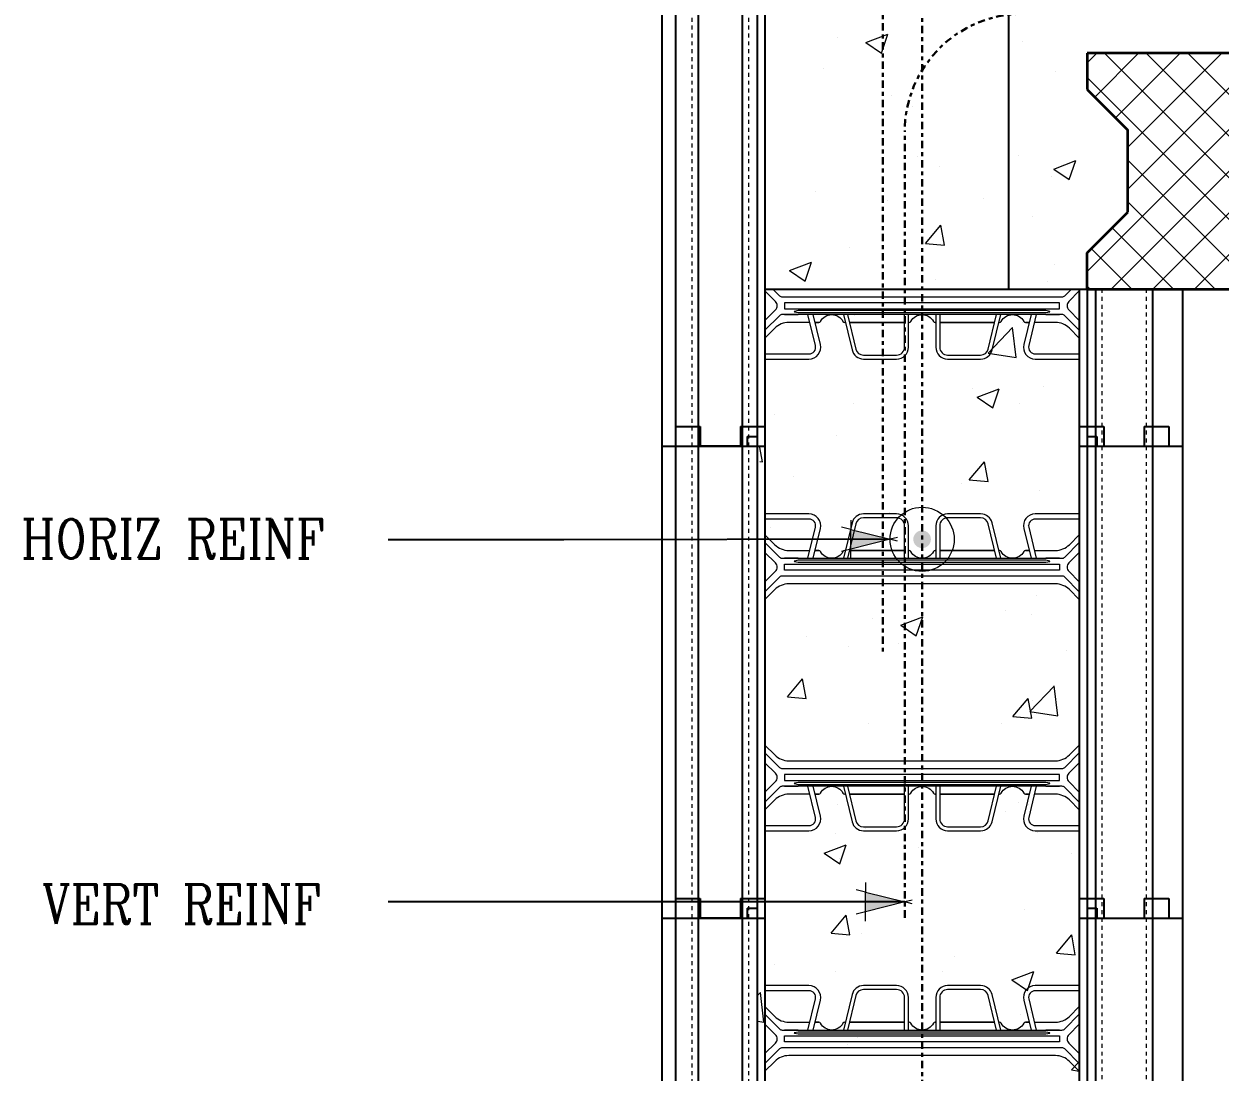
# Model space of a CAD drawing. Header units: inches. Extents: x -58.5 to 10.7, y 192.3 to 275.7.
# Drawn here: x -49.68 to -19.25, y 222.28 to 248.94 of the extents above; entities that cross this region are included whole.
import ezdxf

# ---------------------------------------------------------------- set-up
doc = ezdxf.new("R2010")
doc.units = ezdxf.units.IN
doc.header["$MEASUREMENT"] = 0
for name, pattern in [('CENTER', [2, 1.25, -0.25, 0.25, -0.25]), ('DASHED2', [0.375, 0.25, -0.125]), ('HIDDEN', [0.375, 0.25, -0.125])]:
    doc.linetypes.add(name, pattern=pattern)
for name, color, linetype, lineweight in [('A2 Hatch', 8, 'Continuous', 9), ('A4 medium', 7, 'Continuous', 35), ('DETAILS', 7, 'Continuous', 13), ('DIM', 3, 'Continuous', 13), ('REBAR', 2, 'CENTER', 30)]:
    doc.layers.add(name, color=color, linetype=linetype, lineweight=lineweight)
doc.styles.add('ARCTEXT', font='arctext.shx', dxfattribs={"width": 0.85})
doc.styles.add('RomanC', font='romanc.shx', dxfattribs={"width": 0.85, "height": 5})
doc.dimstyles.new('ARCTEXT1-4', dxfattribs={"dimtxt": 4, "dimasz": 2, "dimexe": 2, "dimexo": 2, "dimgap": 2, "dimtad": 1, "dimdec": 4, "dimzin": 3, "dimdsep": 46, "dimlunit": 4, "dimtxsty": 'ARCTEXT', "dimblk": 'ARCHTICK', "dimcen": 2, "dimaunit": 1, "dimadec": 0, "dimazin": 0, "dimtfac": 1, "dimtdec": 4, "dimtmove": 2, "dimatfit": 3, "dimldrblk": 'arrow', "dimfxl": 1, "dimtolj": 1, "dimtzin": 0, "dimarcsym": 0})

# ---------------------------------------------------------------- blocks, each defined once
blk = doc.blocks.new('_ArchTick')
at = {"color": 0, "linetype": 'ByBlock', "const_width": 0.15}
blk.add_lwpolyline([(-0.5, -0.5), (0.5, 0.5)], dxfattribs=at)
blk = doc.blocks.new('arrow')
at = {"layer": 'DIM'}
blk.add_hatch(color=253, dxfattribs=at).paths.add_polyline_path([(-2, 0.5), (-2, -0.5), (0, 0)])
at = {"layer": 'DIM', "lineweight": 9}
for points in [[(-2, 0.983), (-2, 0.5), (-2.469, 0.617)], [(0.374, 0.094), (0, 0)], [(0.374, -0.094), (0, 0)], [(-2, -0.983), (-2, -0.5), (-2.469, -0.617)]]:
    blk.add_lwpolyline(points, dxfattribs=at)
at = {"layer": 'DIM', "lineweight": 15}
blk.add_lwpolyline([(0, 0), (-2, -0.5), (-2, 0.5), (0, 0)], dxfattribs=at)

msp = doc.modelspace()

# ---------------------------------------------------------------- hatches: boundary and pattern name
at = {"layer": 'A2 Hatch', "ltscale": 0.15}
h = msp.add_hatch(dxfattribs=at)
h.set_pattern_fill('ANSI37', color=256, scale=6, style=0)
h.set_pattern_definition([(45, (-3258.8901, 683.68956), (-0.53033009, 0.53033009), []), (135, (-3258.8901, 683.68956), (-0.53033009, -0.53033009), [])])
h.paths.add_polyline_path([(-16.111, 248.191), (-22.628, 248.191), (-22.628, 247.27), (-21.593, 246.235), (-21.593, 244.153), (-22.628, 243.118), (-22.628, 242.194), (-4.628, 242.194), (-4.628, 243.118), (-3.593, 244.153), (-3.593, 246.235), (-4.628, 247.27), (-4.628, 248.191), (-10.111, 248.191), (-11.111, 247.191), (-10.843, 244.194), (-15.378, 244.194), (-15.111, 247.191)])
edge = h.paths.add_edge_path()
edge.add_line((-4.628, 247.27), (-3.593, 246.235))
edge.add_line((-4.628, 243.118), (-3.593, 244.153))
edge.add_line((-3.593, 244.153), (-3.593, 246.235))
h = msp.add_hatch(color=256, dxfattribs=at)
edge = h.paths.add_edge_path()
edge.add_arc((-26.828, 235.828), 0.224, 0, 360)

# ---------------------------------------------------------------- linework, layer by layer
at = {"color": 1}
for p, q in [((-33.103, 250.694), (-33.103, 238.194)), ((-32.528, 250.694), (-32.528, 238.194)), ((-31.403, 250.694), (-31.403, 238.194)), ((-30.828, 250.694), (-30.828, 238.194)), ((-33.453, 250.194), (-33.453, 238.194)), ((-31.028, 250.444), (-31.028, 238.194)), ((-22.828, 242.194), (-22.828, 238.194)), ((-22.628, 242.194), (-22.628, 238.194)), ((-22.413, 242.194), (-22.413, 238.194)), ((-20.968, 242.194), (-20.968, 238.194)), ((-20.203, 242.194), (-20.203, 238.194)), ((-33.103, 238.694), (-32.478, 238.694)), ((-33.103, 238.694), (-33.103, 226.194)), ((-33.103, 238.694), (-32.478, 238.694)), ((-32.528, 238.694), (-32.528, 226.194)), ((-32.478, 238.694), (-32.478, 238.194)), ((-32.478, 238.694), (-32.478, 238.194)), ((-31.453, 238.694), (-31.453, 238.194)), ((-31.453, 238.694), (-30.828, 238.694)), ((-31.453, 238.694), (-31.453, 238.194)), ((-31.453, 238.694), (-30.828, 238.694)), ((-31.403, 238.694), (-31.403, 226.194)), ((-30.828, 238.694), (-30.828, 226.194)), ((-22.828, 238.694), (-22.828, 226.194)), ((-22.828, 238.694), (-22.203, 238.694)), ((-22.828, 238.694), (-22.203, 238.694)), ((-22.203, 238.694), (-22.203, 238.194)), ((-22.203, 238.694), (-22.203, 238.194)), ((-21.178, 238.694), (-21.178, 238.194)), ((-21.178, 238.694), (-20.553, 238.694)), ((-21.178, 238.694), (-21.178, 238.194)), ((-21.178, 238.694), (-20.553, 238.694)), ((-20.553, 238.694), (-20.553, 238.194)), ((-20.553, 238.694), (-20.553, 238.194)), ((-31.278, 238.444), (-31.278, 238.194)), ((-31.278, 238.444), (-31.028, 238.444)), ((-31.278, 238.444), (-31.278, 238.194)), ((-31.278, 238.444), (-31.028, 238.444)), ((-31.028, 238.444), (-31.028, 226.194)), ((-22.628, 238.444), (-22.628, 226.194)), ((-22.628, 238.444), (-22.378, 238.444)), ((-22.628, 238.444), (-22.378, 238.444)), ((-22.378, 238.444), (-22.378, 238.194)), ((-22.378, 238.444), (-22.378, 238.194)), ((-33.453, 238.194), (-30.828, 238.194)), ((-33.453, 238.194), (-33.453, 226.194)), ((-33.453, 238.194), (-31.278, 238.194)), ((-33.453, 238.194), (-30.828, 238.194)), ((-33.453, 238.194), (-31.278, 238.194)), ((-31.403, 238.194), (-32.528, 238.194)), ((-31.403, 238.194), (-32.528, 238.194)), ((-31.028, 238.194), (-30.828, 238.194)), ((-31.028, 238.194), (-30.828, 238.194)), ((-22.828, 238.194), (-20.203, 238.194)), ((-22.828, 238.194), (-22.628, 238.194)), ((-22.828, 238.194), (-20.203, 238.194)), ((-22.828, 238.194), (-22.628, 238.194)), ((-22.413, 238.194), (-20.203, 238.194)), ((-22.413, 238.194), (-22.413, 226.194)), ((-22.413, 238.194), (-20.203, 238.194)), ((-20.968, 238.194), (-20.968, 226.194)), ((-20.203, 238.194), (-20.203, 226.194)), ((-33.103, 226.694), (-32.478, 226.694)), ((-33.103, 226.694), (-33.103, 214.313)), ((-32.528, 226.694), (-32.528, 214.508)), ((-32.478, 226.694), (-32.478, 226.194)), ((-31.453, 226.694), (-31.453, 226.194)), ((-31.453, 226.694), (-30.828, 226.694)), ((-31.403, 226.694), (-31.403, 214.678)), ((-31.278, 226.444), (-31.278, 226.194)), ((-31.278, 226.444), (-31.028, 226.444)), ((-31.028, 226.444), (-31.028, 214.805)), ((-30.828, 226.694), (-30.828, 214.873)), ((-22.828, 226.694), (-22.828, 217.586)), ((-22.828, 226.694), (-22.203, 226.694)), ((-22.628, 226.444), (-22.628, 217.654)), ((-22.628, 226.444), (-22.378, 226.444)), ((-22.378, 226.444), (-22.378, 226.194)), ((-22.203, 226.694), (-22.203, 226.194)), ((-21.178, 226.694), (-21.178, 226.194)), ((-21.178, 226.694), (-20.553, 226.694)), ((-20.553, 226.694), (-20.553, 226.194)), ((-33.453, 226.194), (-30.828, 226.194)), ((-33.453, 226.194), (-33.453, 214.194)), ((-33.453, 226.194), (-31.278, 226.194)), ((-31.403, 226.194), (-32.528, 226.194)), ((-31.028, 226.194), (-30.828, 226.194)), ((-22.828, 226.194), (-20.203, 226.194)), ((-22.828, 226.194), (-22.628, 226.194)), ((-22.413, 226.194), (-20.203, 226.194)), ((-22.413, 226.194), (-22.413, 217.727)), ((-20.968, 226.194), (-20.968, 218.005)), ((-20.203, 226.194), (-20.203, 218.264))]:
    msp.add_line(p, q, dxfattribs=at)
at = {"ltscale": 0.15}
for p, q in [((-24.632, 250.194), (-24.632, 242.194)), ((-30.828, 242.194), (-4.628, 242.194)), ((-32.478, 238.194), (-31.453, 238.194)), ((-32.478, 238.194), (-31.453, 238.194)), ((-32.478, 226.194), (-31.453, 226.194))]:
    msp.add_line(p, q, dxfattribs=at)
at = {"color": 1, "linetype": 'HIDDEN', "ltscale": 0.02}
for p, q in [((-33.103, 238.694), (-32.478, 238.694)), ((-33.103, 238.694), (-32.478, 238.694)), ((-32.478, 238.694), (-32.478, 238.194)), ((-32.478, 238.694), (-32.478, 238.194)), ((-31.453, 238.694), (-31.453, 238.194)), ((-31.453, 238.694), (-30.828, 238.694)), ((-31.453, 238.694), (-31.453, 238.194)), ((-31.453, 238.694), (-30.828, 238.694)), ((-22.828, 238.694), (-22.203, 238.694)), ((-22.828, 238.694), (-22.203, 238.694)), ((-22.203, 238.694), (-22.203, 238.194)), ((-22.203, 238.694), (-22.203, 238.194)), ((-21.178, 238.694), (-21.178, 238.194)), ((-21.178, 238.694), (-20.553, 238.694)), ((-21.178, 238.694), (-21.178, 238.194)), ((-21.178, 238.694), (-20.553, 238.694)), ((-20.553, 238.694), (-20.553, 238.194)), ((-20.553, 238.694), (-20.553, 238.194)), ((-33.103, 226.694), (-32.478, 226.694)), ((-32.478, 226.694), (-32.478, 226.194)), ((-31.453, 226.694), (-31.453, 226.194)), ((-31.453, 226.694), (-30.828, 226.694)), ((-22.828, 226.694), (-22.203, 226.694)), ((-22.203, 226.694), (-22.203, 226.194)), ((-21.178, 226.694), (-21.178, 226.194)), ((-21.178, 226.694), (-20.553, 226.694)), ((-20.553, 226.694), (-20.553, 226.194))]:
    msp.add_line(p, q, dxfattribs=at)
at = {"layer": 'A2 Hatch', "linetype": 'DASHED2', "ltscale": 0.15}
for p, q in [((-32.688, 250.694), (-32.688, 238.194)), ((-31.243, 250.694), (-31.243, 238.194)), ((-22.253, 242.194), (-22.253, 238.194)), ((-21.128, 242.194), (-21.128, 238.194)), ((-32.688, 238.694), (-32.688, 226.194)), ((-31.243, 238.694), (-31.243, 226.194)), ((-22.253, 238.194), (-22.253, 226.194)), ((-21.128, 238.194), (-21.128, 226.194)), ((-32.688, 226.694), (-32.688, 214.454)), ((-31.243, 226.694), (-31.243, 214.732)), ((-22.253, 226.194), (-22.253, 217.781)), ((-21.128, 226.194), (-21.128, 217.95))]:
    msp.add_line(p, q, dxfattribs=at)
at = {"layer": 'A2 Hatch', "ltscale": 0.15}
for p, q in [((-28.256, 248.466), (-27.696, 248.681)), ((-27.858, 248.197), (-27.696, 248.681)), ((-28.992, 248.599), (-28.992, 248.599)), ((-28.256, 248.466), (-27.858, 248.197)), ((-24.273, 248.478), (-24.273, 248.478)), ((-29.325, 247.813), (-29.325, 247.813)), ((-23.444, 247.716), (-23.444, 247.716)), ((-27.599, 247.117), (-27.599, 247.117)), ((-27.075, 246.843), (-27.075, 246.843)), ((-26.957, 245.577), (-26.957, 245.577)), ((-26.377, 245.322), (-26.377, 245.322)), ((-24.375, 245.586), (-24.375, 245.586)), ((-23.48, 245.245), (-22.92, 245.46)), ((-23.083, 244.977), (-22.92, 245.46)), ((-23.541, 245.053), (-23.541, 245.053)), ((-23.48, 245.245), (-23.082, 244.977)), ((-29.541, 244.683), (-29.541, 244.683)), ((-27.696, 244.453), (-27.696, 244.453)), ((-25.27, 244.502), (-25.27, 244.502)), ((-26.738, 243.356), (-26.352, 243.815)), ((-26.26, 243.314), (-26.352, 243.815)), ((-24.02, 244.043), (-24.02, 244.043)), ((-28.685, 243.242), (-28.685, 243.242)), ((-26.738, 243.356), (-26.26, 243.314)), ((-30.202, 242.665), (-29.642, 242.88)), ((-29.804, 242.396), (-29.642, 242.88)), ((-30.202, 242.665), (-29.804, 242.396)), ((-23.449, 242.83), (-23.449, 242.83)), ((-26.479, 242.431), (-26.479, 242.431)), ((-23.638, 242.39), (-23.638, 242.39)), ((-28.482, 242.167), (-28.482, 242.167)), ((-27.793, 241.79), (-27.793, 241.79)), ((-28.549, 241.51), (-28.549, 241.51)), ((-25.149, 240.563), (-24.526, 241.212)), ((-24.438, 240.453), (-24.526, 241.213)), ((-24.278, 241.33), (-24.278, 241.33)), ((-25.149, 240.563), (-24.438, 240.453)), ((-25.554, 239.674), (-25.554, 239.674)), ((-25.427, 239.444), (-24.867, 239.659)), ((-25.029, 239.175), (-24.867, 239.659)), ((-23.736, 239.727), (-23.736, 239.727)), ((-28.584, 239.275), (-28.584, 239.275)), ((-25.427, 239.444), (-25.029, 239.175)), ((-24.35, 239.27), (-24.35, 239.27)), ((-30.586, 239.012), (-30.586, 239.012)), ((-27.891, 239.127), (-27.891, 239.127)), ((-29.016, 238.469), (-29.016, 238.469)), ((-30.888, 237.798), (-30.955, 238.161)), ((-30.956, 237.804), (-30.888, 237.798)), ((-25.628, 237.338), (-25.242, 237.798)), ((-25.15, 237.296), (-25.242, 237.798)), ((-30.106, 237.422), (-30.106, 237.422)), ((-25.836, 237.242), (-25.836, 237.242)), ((-25.628, 237.338), (-25.15, 237.296)), ((-23.833, 237.064), (-23.833, 237.064)), ((-27.658, 236.519), (-27.658, 236.519)), ((-27.099, 236.712), (-27.099, 236.712)), ((-28.42, 236.348), (-28.42, 236.348)), ((-27.988, 236.464), (-27.988, 236.464)), ((-30.688, 236.12), (-30.688, 236.12)), ((-24.149, 236.167), (-24.149, 236.167)), ((-23.93, 234.401), (-23.93, 234.401)), ((-28.085, 233.801), (-28.085, 233.801)), ((-27.373, 233.643), (-26.813, 233.858)), ((-26.976, 233.374), (-26.813, 233.858)), ((-24.71, 234.029), (-24.71, 234.029)), ((-24.043, 233.913), (-24.043, 233.913)), ((-27.373, 233.643), (-26.976, 233.374)), ((-29.763, 233.364), (-29.763, 233.364)), ((-27.427, 233.175), (-27.427, 233.175)), ((-28.709, 233.112), (-28.709, 233.112)), ((-23.157, 232.995), (-23.157, 232.995)), ((-30.256, 231.823), (-29.87, 232.282)), ((-29.778, 231.781), (-29.87, 232.282)), ((-24.089, 231.446), (-23.466, 232.095)), ((-23.377, 231.336), (-23.466, 232.096)), ((-30.256, 231.823), (-29.778, 231.781)), ((-24.518, 231.321), (-24.132, 231.78)), ((-24.04, 231.279), (-24.132, 231.78)), ((-24.027, 231.737), (-24.027, 231.737)), ((-24.518, 231.321), (-24.04, 231.279)), ((-24.089, 231.446), (-23.377, 231.336)), ((-28.183, 231.138), (-28.183, 231.138)), ((-24.812, 231.137), (-24.812, 231.137)), ((-26.815, 230.874), (-26.815, 230.874)), ((-28.985, 229.087), (-28.985, 229.087)), ((-24.715, 228.907), (-24.715, 228.907)), ((-24.374, 229.139), (-24.374, 229.139)), ((-24.125, 229.074), (-24.125, 229.074)), ((-29.039, 228.338), (-29.039, 228.338)), ((-28.28, 228.474), (-28.28, 228.474)), ((-23.887, 228.381), (-23.887, 228.381)), ((-29.32, 227.841), (-28.76, 228.056)), ((-28.922, 227.573), (-28.76, 228.056)), ((-27.299, 228.013), (-27.299, 228.013)), ((-26.917, 227.982), (-26.917, 227.982)), ((-29.32, 227.841), (-28.922, 227.573)), ((-28.92, 227.718), (-28.92, 227.718)), ((-23.028, 227.832), (-23.028, 227.832)), ((-27.122, 226.582), (-27.122, 226.582)), ((-29.146, 225.805), (-28.76, 226.265)), ((-28.668, 225.763), (-28.76, 226.265)), ((-24.222, 226.411), (-24.222, 226.411)), ((-29.146, 225.805), (-28.668, 225.763)), ((-28.377, 225.811), (-28.377, 225.811)), ((-23.408, 225.303), (-23.022, 225.763)), ((-22.93, 225.261), (-23.022, 225.763)), ((-25.992, 225.226), (-25.992, 225.226)), ((-23.408, 225.303), (-22.93, 225.261)), ((-30.577, 225.021), (-30.577, 225.021)), ((-29.021, 224.827), (-29.021, 224.827)), ((-26.306, 224.84), (-26.306, 224.84)), ((-24.545, 224.62), (-23.985, 224.835)), ((-24.545, 224.62), (-24.147, 224.352)), ((-24.147, 224.352), (-23.985, 224.835)), ((-31.003, 224.239), (-30.943, 224.302)), ((-30.854, 223.543), (-30.943, 224.303)), ((-24.319, 223.748), (-24.319, 223.748)), ((-24.067, 223.782), (-24.067, 223.782)), ((-31.006, 223.566), (-30.854, 223.543)), ((-28.474, 223.148), (-28.474, 223.148)), ((-28.733, 222.981), (-28.733, 222.981)), ((-23.044, 222.735), (-23.044, 222.735)), ((-23.028, 222.329), (-22.829, 222.537)), ((-23.028, 222.329), (-22.828, 222.298))]:
    msp.add_line(p, q, dxfattribs=at)
msp.add_circle((-26.828, 235.828), 0.816, dxfattribs=at)
at = {"layer": 'A4 medium', "ltscale": 0.15}
for p, q in [((-22.628, 248.191), (-22.628, 247.27)), ((-16.111, 248.191), (-22.628, 248.191)), ((-22.628, 247.27), (-21.593, 246.235)), ((-21.593, 244.153), (-21.593, 246.235)), ((-22.628, 243.118), (-21.593, 244.153)), ((-22.628, 242.194), (-22.628, 243.118)), ((-22.628, 242.194), (3.902, 242.194))]:
    msp.add_line(p, q, dxfattribs=at)
at = {"layer": 'DETAILS', "color": 6, "lineweight": 20}
for points in [[(-30.828, 241.395), (-30.56, 241.663, 0.414214), (-30.56, 241.875), (-30.828, 242.144)], [(-30.629, 242.194), (-30.458, 242.024, 0.198912), (-30.387, 241.994), (-26.828, 241.994), (-23.269, 241.994, 0.198912), (-23.198, 242.024), (-23.028, 242.194)], [(-22.828, 242.144), (-23.096, 241.875, 0.414214), (-23.096, 241.663), (-22.828, 241.395)], [(-27.158, 241.344, 0.279322), (-27.114, 241.371, -0.279322), (-26.828, 241.544), (-30.387, 241.544, 0.198912), (-30.458, 241.515), (-30.828, 241.145)], [(-30.828, 240.544), (-29.707, 240.544, 0.485338), (-29.542, 240.754), (-29.733, 241.544), (-30.329, 241.544), (-30.079, 241.544), (-29.979, 241.544)], [(-30.828, 240.414), (-29.707, 240.414, 0.485338), (-29.416, 240.785), (-29.599, 241.544)], [(-29.458, 241.344), (-29.551, 241.344), (-29.458, 241.344, 0.279322), (-29.413, 241.371, -0.605918), (-28.842, 241.371, 0.279322), (-28.797, 241.344)], [(-28.827, 241.544), (-28.61, 240.644, 0.346495), (-28.319, 240.414), (-27.476, 240.414, 0.414214), (-27.176, 240.714), (-27.176, 241.544)], [(-28.725, 241.544), (-28.513, 240.667, 0.346495), (-28.319, 240.514), (-27.476, 240.514, 0.414214), (-27.276, 240.714), (-27.276, 241.544)], [(-22.828, 241.145), (-23.198, 241.515, 0.198912), (-23.269, 241.544), (-26.828, 241.544, -0.279322), (-26.542, 241.371, 0.279322), (-26.498, 241.344)], [(-26.48, 241.544), (-26.48, 240.714, 0.414214), (-26.18, 240.414), (-25.338, 240.414, 0.346495), (-25.046, 240.644), (-24.829, 241.544)], [(-26.38, 241.544), (-26.38, 240.714, 0.414214), (-26.18, 240.514), (-25.338, 240.514, 0.346495), (-25.143, 240.667), (-24.932, 241.544)], [(-24.859, 241.344, 0.279322), (-24.815, 241.371, -0.605918), (-24.243, 241.371, 0.279322), (-24.199, 241.344), (-24.106, 241.344), (-24.199, 241.344)], [(-24.057, 241.544), (-24.241, 240.785, 0.485338), (-23.949, 240.414), (-22.828, 240.414)], [(-23.678, 241.544), (-23.578, 241.544), (-23.328, 241.544), (-23.924, 241.544), (-24.114, 240.754, 0.485338), (-23.949, 240.544), (-22.828, 240.544)], [(-29.684, 241.344), (-30.222, 241.344, 0.198912), (-30.575, 241.198), (-30.828, 240.945)], [(-22.828, 240.945), (-23.081, 241.198, 0.198912), (-23.435, 241.344), (-23.972, 241.344)], [(-29.599, 235.344), (-29.416, 236.104, 0.485338), (-29.707, 236.474), (-30.828, 236.474)], [(-29.979, 235.344), (-30.079, 235.344), (-30.329, 235.344), (-29.733, 235.344), (-29.542, 236.134, 0.485338), (-29.707, 236.344), (-30.828, 236.344)], [(-27.176, 235.344), (-27.176, 236.174, 0.414214), (-27.476, 236.474), (-28.319, 236.474, 0.346495), (-28.61, 236.245), (-28.827, 235.344)], [(-27.276, 235.344), (-27.276, 236.174, 0.414214), (-27.476, 236.374), (-28.319, 236.374, 0.346495), (-28.513, 236.221), (-28.725, 235.344)], [(-24.829, 235.344), (-25.046, 236.245, 0.346495), (-25.338, 236.474), (-26.18, 236.474, 0.414214), (-26.48, 236.174), (-26.48, 235.344)], [(-24.932, 235.344), (-25.143, 236.221, 0.346495), (-25.338, 236.374), (-26.18, 236.374, 0.414214), (-26.38, 236.174), (-26.38, 235.344)], [(-22.828, 236.474), (-23.949, 236.474, 0.485338), (-24.241, 236.104), (-24.057, 235.344)], [(-22.828, 236.344), (-23.949, 236.344, 0.485338), (-24.114, 236.134), (-23.924, 235.344), (-23.328, 235.344), (-23.578, 235.344), (-23.678, 235.344)], [(-30.828, 235.944), (-30.575, 235.691, 0.198912), (-30.222, 235.544), (-29.684, 235.544)], [(-23.972, 235.544), (-23.435, 235.544, 0.198912), (-23.081, 235.691), (-22.828, 235.944)], [(-30.828, 235.744), (-30.458, 235.374, 0.198912), (-30.387, 235.344), (-26.828, 235.344, -0.279322), (-27.114, 235.517, 0.279322), (-27.158, 235.544)], [(-26.498, 235.544, 0.279322), (-26.542, 235.517, -0.279322), (-26.828, 235.344), (-23.269, 235.344, 0.198912), (-23.198, 235.374), (-22.828, 235.744)], [(-30.828, 234.745), (-30.56, 235.013, 0.414214), (-30.56, 235.225), (-30.828, 235.494)], [(-28.797, 235.544, 0.279322), (-28.842, 235.517, -0.605918), (-29.413, 235.517, 0.279322), (-29.458, 235.544), (-29.551, 235.544), (-29.458, 235.544)], [(-24.199, 235.544), (-24.106, 235.544), (-24.199, 235.544, 0.279322), (-24.243, 235.517, -0.605918), (-24.815, 235.517, 0.279322), (-24.859, 235.544)], [(-22.828, 235.494), (-23.096, 235.225, 0.414214), (-23.096, 235.013), (-22.828, 234.745)], [(-22.828, 234.495), (-23.198, 234.865, 0.198912), (-23.269, 234.894), (-26.828, 234.894), (-30.387, 234.894, 0.198912), (-30.458, 234.865), (-30.828, 234.495)], [(-22.828, 234.295), (-23.081, 234.548, 0.198912), (-23.435, 234.694), (-26.828, 234.694), (-30.222, 234.694, 0.198912), (-30.575, 234.548), (-30.828, 234.295)], [(-30.828, 230.594), (-30.575, 230.341, 0.198912), (-30.222, 230.194), (-26.828, 230.194), (-23.435, 230.194, 0.198912), (-23.081, 230.341), (-22.828, 230.594)], [(-30.828, 230.394), (-30.458, 230.024, 0.198912), (-30.387, 229.994), (-26.828, 229.994), (-23.269, 229.994, 0.198912), (-23.198, 230.024), (-22.828, 230.394)], [(-30.828, 229.395), (-30.56, 229.663, 0.414214), (-30.56, 229.875), (-30.828, 230.144)], [(-22.828, 230.144), (-23.096, 229.875, 0.414214), (-23.096, 229.663), (-22.828, 229.395)], [(-27.158, 229.344, 0.279322), (-27.114, 229.371, -0.279322), (-26.828, 229.544), (-30.387, 229.544, 0.198912), (-30.458, 229.515), (-30.828, 229.145)], [(-30.828, 228.544), (-29.707, 228.544, 0.485338), (-29.542, 228.754), (-29.733, 229.544), (-30.329, 229.544), (-30.079, 229.544), (-29.979, 229.544)], [(-30.828, 228.414), (-29.707, 228.414, 0.485338), (-29.416, 228.785), (-29.599, 229.544)], [(-29.458, 229.344), (-29.551, 229.344), (-29.458, 229.344, 0.279322), (-29.413, 229.371, -0.605918), (-28.842, 229.371, 0.279322), (-28.797, 229.344)], [(-28.827, 229.544), (-28.61, 228.644, 0.346495), (-28.319, 228.414), (-27.476, 228.414, 0.414214), (-27.176, 228.714), (-27.176, 229.544)], [(-28.725, 229.544), (-28.513, 228.667, 0.346495), (-28.319, 228.514), (-27.476, 228.514, 0.414214), (-27.276, 228.714), (-27.276, 229.544)], [(-22.828, 229.145), (-23.198, 229.515, 0.198912), (-23.269, 229.544), (-26.828, 229.544, -0.279322), (-26.542, 229.371, 0.279322), (-26.498, 229.344)], [(-26.48, 229.544), (-26.48, 228.714, 0.414214), (-26.18, 228.414), (-25.338, 228.414, 0.346495), (-25.046, 228.644), (-24.829, 229.544)], [(-26.38, 229.544), (-26.38, 228.714, 0.414214), (-26.18, 228.514), (-25.338, 228.514, 0.346495), (-25.143, 228.667), (-24.932, 229.544)], [(-24.859, 229.344, 0.279322), (-24.815, 229.371, -0.605918), (-24.243, 229.371, 0.279322), (-24.199, 229.344), (-24.106, 229.344), (-24.199, 229.344)], [(-24.057, 229.544), (-24.241, 228.785, 0.485338), (-23.949, 228.414), (-22.828, 228.414)], [(-23.678, 229.544), (-23.578, 229.544), (-23.328, 229.544), (-23.924, 229.544), (-24.114, 228.754, 0.485338), (-23.949, 228.544), (-22.828, 228.544)], [(-29.684, 229.344), (-30.222, 229.344, 0.198912), (-30.575, 229.198), (-30.828, 228.945)], [(-22.828, 228.945), (-23.081, 229.198, 0.198912), (-23.435, 229.344), (-23.972, 229.344)], [(-29.599, 223.344), (-29.416, 224.104, 0.485338), (-29.707, 224.474), (-30.828, 224.474)], [(-29.979, 223.344), (-30.079, 223.344), (-30.329, 223.344), (-29.733, 223.344), (-29.542, 224.134, 0.485338), (-29.707, 224.344), (-30.828, 224.344)], [(-27.176, 223.344), (-27.176, 224.174, 0.414214), (-27.476, 224.474), (-28.319, 224.474, 0.346495), (-28.61, 224.245), (-28.827, 223.344)], [(-27.276, 223.344), (-27.276, 224.174, 0.414214), (-27.476, 224.374), (-28.319, 224.374, 0.346495), (-28.513, 224.221), (-28.725, 223.344)], [(-24.829, 223.344), (-25.046, 224.245, 0.346495), (-25.338, 224.474), (-26.18, 224.474, 0.414214), (-26.48, 224.174), (-26.48, 223.344)], [(-24.932, 223.344), (-25.143, 224.221, 0.346495), (-25.338, 224.374), (-26.18, 224.374, 0.414214), (-26.38, 224.174), (-26.38, 223.344)], [(-22.828, 224.474), (-23.949, 224.474, 0.485338), (-24.241, 224.104), (-24.057, 223.344)], [(-22.828, 224.344), (-23.949, 224.344, 0.485338), (-24.114, 224.134), (-23.924, 223.344), (-23.328, 223.344), (-23.578, 223.344), (-23.678, 223.344)], [(-30.828, 223.944), (-30.575, 223.691, 0.198912), (-30.222, 223.544), (-29.684, 223.544)], [(-30.828, 223.744), (-30.458, 223.374, 0.198912), (-30.387, 223.344), (-26.828, 223.344, -0.279322), (-27.114, 223.517, 0.279322), (-27.158, 223.544)], [(-26.498, 223.544, 0.279322), (-26.542, 223.517, -0.279322), (-26.828, 223.344), (-23.269, 223.344, 0.198912), (-23.198, 223.374), (-22.828, 223.744)], [(-23.972, 223.544), (-23.435, 223.544, 0.198912), (-23.081, 223.691), (-22.828, 223.944)], [(-30.828, 222.745), (-30.56, 223.013, 0.414214), (-30.56, 223.225), (-30.828, 223.494)], [(-28.797, 223.544, 0.279322), (-28.842, 223.517, -0.605918), (-29.413, 223.517, 0.279322), (-29.458, 223.544), (-29.551, 223.544), (-29.458, 223.544)], [(-24.199, 223.544), (-24.106, 223.544), (-24.199, 223.544, 0.279322), (-24.243, 223.517, -0.605918), (-24.815, 223.517, 0.279322), (-24.859, 223.544)], [(-22.828, 223.494), (-23.096, 223.225, 0.414214), (-23.096, 223.013), (-22.828, 222.745)], [(-22.828, 222.495), (-23.198, 222.865, 0.198912), (-23.269, 222.894), (-26.828, 222.894), (-30.387, 222.894, 0.198912), (-30.458, 222.865), (-30.828, 222.495)], [(-22.828, 222.295), (-23.081, 222.548, 0.198912), (-23.435, 222.694), (-26.828, 222.694), (-30.222, 222.694, 0.198912), (-30.575, 222.548), (-30.828, 222.295)]]:
    msp.add_lwpolyline(points, format="xyb", dxfattribs=at)
for points in [[(-26.828, 241.694), (-23.328, 241.694), (-23.328, 241.844), (-26.828, 241.844), (-30.329, 241.844), (-30.329, 241.694)], [(-28.779, 241.344), (-28.797, 241.344)], [(-27.276, 241.344), (-28.676, 241.344)], [(-27.176, 241.344), (-27.158, 241.344)], [(-26.48, 241.344), (-26.498, 241.344)], [(-26.38, 241.344), (-24.98, 241.344)], [(-24.877, 241.344), (-24.859, 241.344)], [(-28.779, 235.544), (-28.797, 235.544)], [(-27.276, 235.544), (-28.676, 235.544)], [(-27.176, 235.544), (-27.158, 235.544)], [(-26.48, 235.544), (-26.498, 235.544)], [(-26.38, 235.544), (-24.98, 235.544)], [(-24.877, 235.544), (-24.859, 235.544)], [(-26.828, 235.194), (-23.328, 235.194), (-23.328, 235.044), (-26.828, 235.044), (-30.329, 235.044), (-30.329, 235.194)], [(-26.828, 229.694), (-23.328, 229.694), (-23.328, 229.844), (-26.828, 229.844), (-30.329, 229.844), (-30.329, 229.694)], [(-28.779, 229.344), (-28.797, 229.344)], [(-27.276, 229.344), (-28.676, 229.344)], [(-27.176, 229.344), (-27.158, 229.344)], [(-26.48, 229.344), (-26.498, 229.344)], [(-26.38, 229.344), (-24.98, 229.344)], [(-24.877, 229.344), (-24.859, 229.344)], [(-28.779, 223.544), (-28.797, 223.544)], [(-27.276, 223.544), (-28.676, 223.544)], [(-27.176, 223.544), (-27.158, 223.544)], [(-26.48, 223.544), (-26.498, 223.544)], [(-26.38, 223.544), (-24.98, 223.544)], [(-24.877, 223.544), (-24.859, 223.544)], [(-26.828, 223.194), (-23.328, 223.194), (-23.328, 223.044), (-26.828, 223.044), (-30.329, 223.044), (-30.329, 223.194)]]:
    msp.add_lwpolyline(points, close=True, dxfattribs=at)
for points in [[(-26.828, 241.594), (-23.678, 241.594), (-23.58, 241.616, 0.780776), (-23.58, 241.622), (-23.678, 241.644), (-26.828, 241.644), (-29.979, 241.644), (-30.077, 241.622, 0.780776), (-30.077, 241.616), (-29.979, 241.594)], [(-26.828, 235.294), (-29.979, 235.294), (-30.077, 235.272, 0.780776), (-30.077, 235.266), (-29.979, 235.244), (-26.828, 235.244), (-23.678, 235.244), (-23.58, 235.266, 0.780776), (-23.58, 235.272), (-23.678, 235.294)], [(-26.828, 229.594), (-23.678, 229.594), (-23.58, 229.616, 0.780776), (-23.58, 229.622), (-23.678, 229.644), (-26.828, 229.644), (-29.979, 229.644), (-30.077, 229.622, 0.780776), (-30.077, 229.616), (-29.979, 229.594)], [(-26.828, 223.294), (-29.979, 223.294), (-30.077, 223.272, 0.780776), (-30.077, 223.266), (-29.979, 223.244), (-26.828, 223.244), (-23.678, 223.244), (-23.58, 223.266, 0.780776), (-23.58, 223.272), (-23.678, 223.294)]]:
    msp.add_lwpolyline(points, format="xyb", close=True, dxfattribs=at)
at = {"layer": 'REBAR', "ltscale": 0.15}
for p, q in [((-27.83, 273.333), (-27.83, 232.899)), ((-26.828, 260.587), (-26.828, 216.041)), ((-27.271, 226.202), (-27.271, 246.194))]:
    msp.add_line(p, q, dxfattribs=at)
msp.add_arc((-24.271, 246.194), 3, 90, 180, dxfattribs=at)

# ---------------------------------------------------------------- texts
at = {"layer": 'DIM', "color": 3, "char_height": 1, "width": 22.68955, "attachment_point": 1, "style": 'RomanC'}
for s, insert in [('HORIZ REINF ', (-49.755, 236.34)), ('VERT REINF ', (-49.222, 227.046))]:
    msp.add_mtext(s, dxfattribs=dict(at, insert=insert))

# ---------------------------------------------------------------- leaders
at = {"layer": 'DIM'}
for points in [[(-27.644, 235.828), (-35.948, 235.815), (-40.418, 235.812)], [(-27.271, 226.602), (-35.621, 226.603), (-40.418, 226.603)]]:
    msp.add_leader(points, dimstyle='ARCTEXT1-4', override={"dimasz": 0.5, "dimtad": 0}, dxfattribs=at)

doc.saveas('drawing.dxf')
